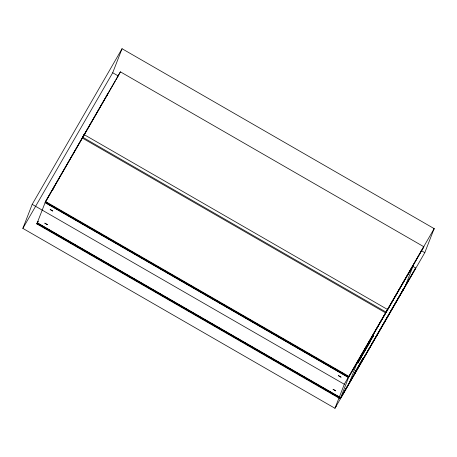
<?xml version="1.0" encoding="UTF-8"?>
<svg xmlns="http://www.w3.org/2000/svg" width="457" height="457" viewBox="0 0 457 457"><rect width="100%" height="100%" fill="white"/><g stroke="black" fill="none" stroke-linecap="round" stroke-linejoin="round"><path stroke-width="0.69" d="M22.85 228.386L32.196 204.353L122.048 48.716L434.15 228.614L424.804 252.647L334.952 408.284L22.85 228.386L112.708 72.754L122.048 48.716M412.494 266.203L415.584 267.985L415.145 269.104L340.265 398.801L36.834 223.901L45.534 201.537L120.414 71.84L423.839 246.74L348.525 377.556L45.094 202.662L50.441 193.397M53.075 189.478L54.109 186.822M82.546 137.151L82.226 137.985L385.651 312.885L385.976 312.051L82.546 137.151L84.042 134.558L387.473 309.458L387.153 310.292M83.722 135.392L84.042 134.558M106.247 96.741L106.372 96.421M120.414 71.84L116.055 79.758M334.952 408.284L344.384 384.097M340.265 398.801L348.965 376.437L45.534 201.537M349.165 383.252L357.534 361.721M355.06 372.592L355.774 370.764M361.801 360.921L362.51 359.093M372.809 337.123L373.192 336.135L358.065 362.458L361.521 356.277M376.631 336.084L376.956 335.249M378.128 333.49L378.453 332.656M401.732 292.08L401.852 291.76M409.678 271.641L411.197 268.773M402.828 290.304L402.977 289.921L401.817 291.892L403.103 289.601M405.599 285.277L413.419 265.157M433.813 229.408L434.064 228.763M409.798 271.367L410.923 269.481M359.088 359.83L371.467 338.386M370.061 341.996L357.682 363.435M362.841 353.45L358.694 360.841L373.66 334.912L370.341 340.465M51.155 192.163L115.353 80.975M37.988 221.548L37.274 222.782L340.705 397.676L415.584 267.985M37.697 222.273L37 223.484L340.431 398.384L402.977 289.921M36.834 223.901L38.262 221.434M434.15 228.614L344.292 384.251L32.196 204.353M423.839 246.74L348.8 376.854L45.369 201.954L107.772 93.874L106.31 96.581L106.63 96.061M357.385 362.104L411.049 269.156M335.472 407.353L336.472 405.616M106.881 95.639L107.172 95.136M112.708 72.754L118.266 75.959M421.097 250.51L424.804 252.647M45.312 202.108L348.537 376.888L45.437 202.422L348.588 377.402M37.211 222.936L340.362 397.916L37.263 223.45L340.488 398.23M355.415 371.364L354.666 373.289L362.904 358.397L355.415 371.364M50.19 209.495L52.732 210.991L50.19 209.495M44.86 223.193L47.408 224.695L44.86 223.193M338.448 375.643L340.991 377.145L338.448 375.643M333.119 389.347L335.667 390.844L333.119 389.347"/></g></svg>
